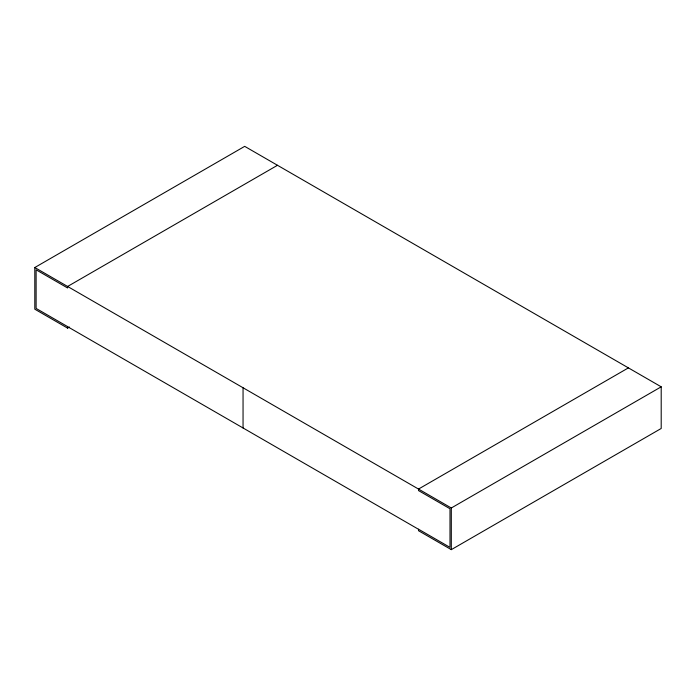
<?xml version="1.0" encoding="UTF-8"?>
<svg xmlns="http://www.w3.org/2000/svg" width="696" height="696" viewBox="0 0 696 696"><rect width="100%" height="100%" fill="white"/><g stroke="black" fill="none" stroke-linecap="round" stroke-linejoin="round"><path stroke-width="1.04" d="M69.469 327.033L67.599 328.12L34.8 309.181L34.8 267.525L244.696 146.351L661.2 386.819L661.2 428.475L451.304 549.649L418.514 530.717L418.514 529.204L449.999 547.378L449.999 508.75L418.514 490.576L418.514 489.062L628.401 367.88M277.486 165.283L67.599 286.465L67.599 287.979L36.114 269.804L36.114 308.424L67.599 326.607L67.599 328.12M34.8 267.525L451.304 507.993L661.2 386.819M67.599 326.676L418.514 529.282M451.304 507.993L451.304 549.649M243.052 387.759L243.052 427.979"/></g></svg>
